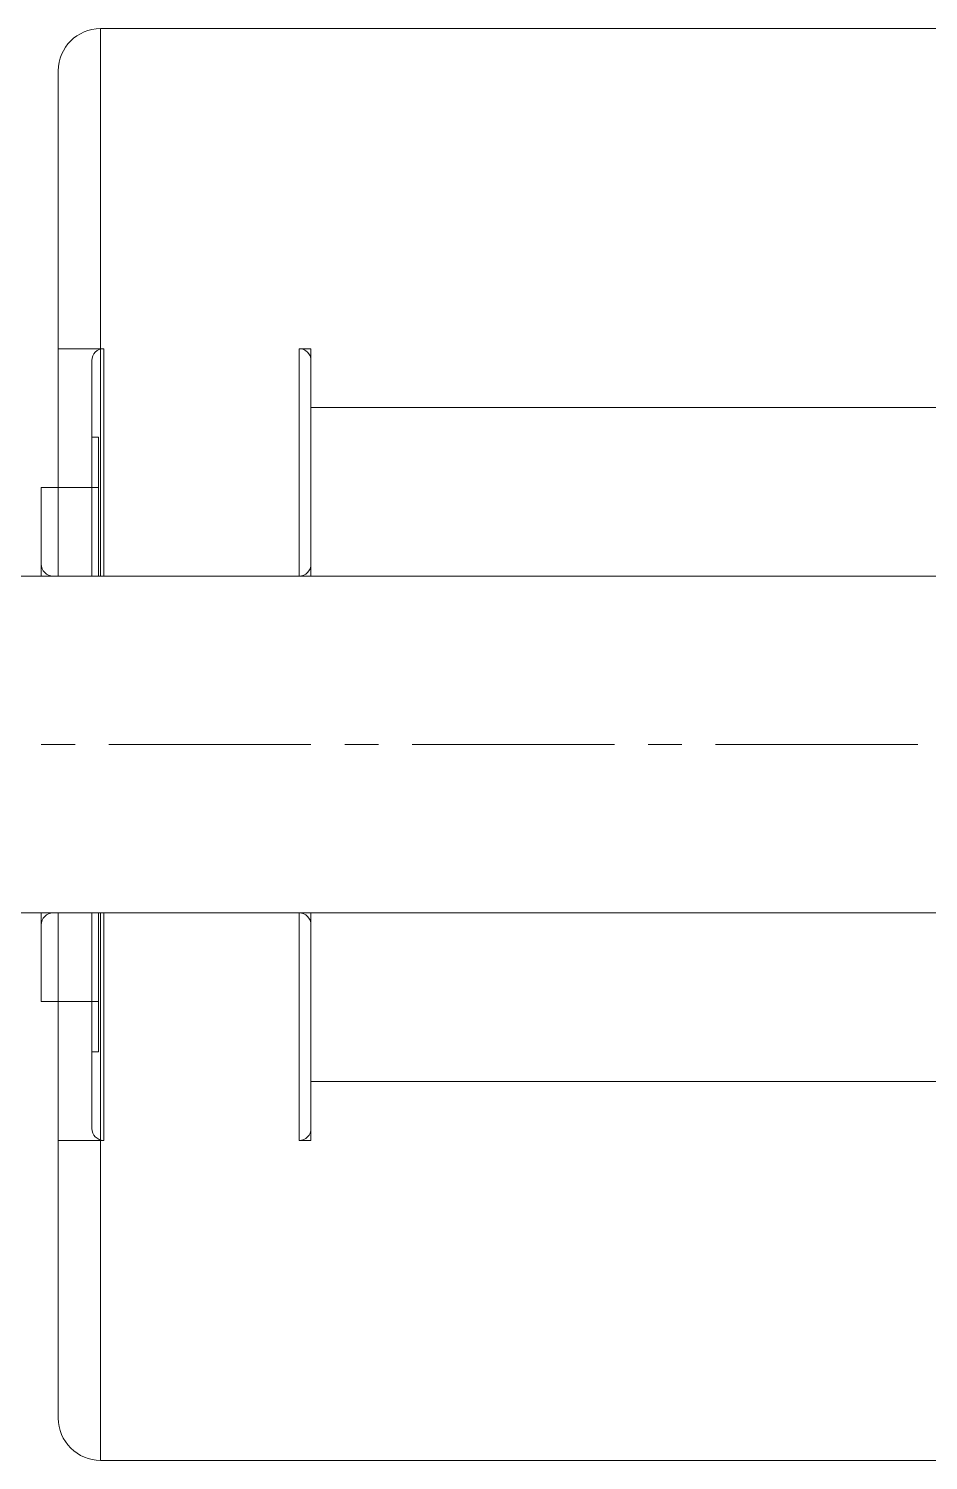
# Model space of a CAD drawing. Header units: millimetres. Extents: x -50460 to 50460, y -35640 to 35640.
# Drawn here: x -33336 to -33282.6, y 21979.4 to 22064.4 of the extents above; entities that cross this region are included whole.
import ezdxf

# ---------------------------------------------------------------- set-up
doc = ezdxf.new("R2010")
doc.units = ezdxf.units.MM
doc.set_wipeout_variables(frame=1)
doc.linetypes.add('双点画线', pattern=[22, 12, -2, 2, -2, 2, -2])
doc.linetypes.add('点画线', pattern=[18, 12, -2, 2, -2])
for name, color, linetype, lineweight in [('7', 30, '双点画线', 18), ('EB0', 7, 'Continuous', 15), ('中心线层', 1, '点画线', 18), ('尺寸线层', 4, 'Continuous', 18), ('粗实线层', 7, 'Continuous', 15), ('粗实线层_1', 7, 'Continuous', 15), ('细实线层', 3, 'Continuous', 18)]:
    doc.layers.add(name, color=color, linetype=linetype, lineweight=lineweight)

# ---------------------------------------------------------------- blocks, each defined once
blk = doc.blocks.new('*X209')
at = {"layer": '细实线层'}
blk.add_line((540.5, 780.808), (-540.5, 780.808), dxfattribs=at)
blk = doc.blocks.new('*X906')
at = {"layer": '中心线层'}
blk.add_line((-95.286, 88), (-121.286, 88), dxfattribs=at)
blk = doc.blocks.new('*X912')
at = {"layer": '中心线层', "linetype": '点画线', "lineweight": 18}
for p, q in [((-73.6, 42.5), (-77, 42.5)), ((-76, 42.5), (-77, 42.5)), ((-77, 42.5), (-76.3, 42.5)), ((-77, 42.5), (-76.3, 42.5)), ((-73.6, 42.5), (-76, 42.5)), ((-73.3, 42.5), (-76, 42.5)), ((-73.3, 42.5), (-76, 42.5)), ((-75.99, 42.5), (-76, 42.5)), ((-75.99, 42.5), (-76, 42.5)), ((-73.49, 42.5), (-75.99, 42.5)), ((-73.49, 42.5), (-75.99, 42.5)), ((-75.99, 42.5), (-75.99, 42.5)), ((-73.3, 42.5), (-74, 42.5)), ((-73.3, 42.5), (-74, 42.5)), ((-73.6, 42.5), (-74, 42.5)), ((-73.6, 42.5), (-74, 42.5)), ((-3.51, 42.5), (-73.49, 42.5)), ((-3.51, 42.5), (-73.49, 42.5)), ((-61.7, 42.5), (-61, 42.5)), ((-61.7, 42.5), (-61, 42.5)), ((-61, 42.5), (-61.7, 42.5)), ((-61, 42.5), (-61.7, 42.5)), ((-61, 42.5), (-61.7, 42.5)), ((-61, 42.5), (-61.7, 42.5)), ((-16, 42.5), (-61, 42.5)), ((-16, 42.5), (-61, 42.5))]:
    blk.add_line(p, q, dxfattribs=at)
at = {"layer": '粗实线层'}
for p, q in [((-73.49, 42.5), (-73.49, 85)), ((-73.49, 85), (-73.49, 42.5)), ((-73.49, 85), (-3.51, 85)), ((-75.99, 82.5), (-75.99, 42.5)), ((-76, 74.15), (-76, 42.5)), ((-76, 74.15), (-75.99, 74.15)), ((-76, 66), (-73.3, 66)), ((-73.3, 42.5), (-73.3, 66)), ((-61.7, 66), (-61.7, 42.5)), ((-61.7, 66), (-61, 66)), ((-61, 66), (-61, 42.5)), ((-74, 65.3), (-74, 42.5)), ((-61, 42.5), (-61, 62.5)), ((-61, 62.5), (-16, 62.5)), ((-74, 60.75), (-73.6, 60.75)), ((-73.6, 42.5), (-73.6, 60.75)), ((-77, 57.75), (-77, 42.5)), ((-77, 57.75), (-76, 57.75)), ((-76, 57.75), (-73.6, 57.75)), ((-76.3, 42.5), (-76.3, 52.5)), ((-76.3, 52.5), (-61.7, 52.5)), ((-61.7, 42.5), (-61.7, 52.5)), ((-77, 42.5), (-77, 27.25)), ((-61.7, 42.5), (-76.3, 42.5)), ((-61.7, 42.5), (-76.3, 42.5)), ((-76.3, 32.5), (-76.3, 42.5)), ((-76, 42.5), (-76, 10.85)), ((-75.99, 2.5), (-75.99, 42.5)), ((-74, 19.7), (-74, 42.5)), ((-73.6, 42.5), (-73.6, 24.25)), ((-73.49, 42.5), (-73.49, 0)), ((-73.49, 0), (-73.49, 42.5)), ((-73.3, 19), (-73.3, 42.5)), ((-61.7, 32.5), (-61.7, 42.5)), ((-61.7, 42.5), (-61.7, 19)), ((-61, 42.5), (-61, 19)), ((-61, 22.5), (-61, 42.5)), ((-61.7, 32.5), (-76.3, 32.5)), ((-76, 27.25), (-77, 27.25)), ((-73.6, 27.25), (-76, 27.25)), ((-73.6, 24.25), (-74, 24.25)), ((-16, 22.5), (-61, 22.5)), ((-73.3, 19), (-76, 19)), ((-61, 19), (-61.7, 19)), ((-75.99, 10.85), (-76, 10.85)), ((-3.51, 0), (-73.49, 0))]:
    blk.add_line(p, q, dxfattribs=at)
for centre, radius, start, end in [((-73.49, 82.5), 2.5, 90, 180), ((-73.3, 65.3), 0.7, 90, 180.00006), ((-61.7, 65.3), 0.7, 0.00034, 90), ((-76.3, 53.2), 0.7, 180.00019, 270), ((-61.7, 53.2), 0.7, 270, 359.99996), ((-76.3, 31.8), 0.7, 90, 180), ((-61.7, 31.8), 0.7, 0.00042, 90), ((-73.3, 19.7), 0.7, 180.00014, 270), ((-61.7, 19.7), 0.7, 270, 0.00004), ((-73.49, 2.5), 2.5, 179.99991, 270)]:
    blk.add_arc(centre, radius, start, end, dxfattribs=at)
blk = doc.blocks.new('*X915')
at = {"layer": 'EB0'}
for p, q in [((0, 10), (-138.5, 10)), ((0, -10), (-138.5, -10))]:
    blk.add_line(p, q, dxfattribs=at)
at = {"layer": '中心线层', "linetype": '点画线', "lineweight": 18}
blk.add_line((15.5, 0), (-143, 0), dxfattribs=at)
blk = doc.blocks.new('*X904')
at = {"layer": '粗实线层_1'}
for name, p in [('*X906', (194, -241)), ('*X912', (171.5, -195.5))]:
    blk.add_blockref(name, p, dxfattribs=at)
blk.add_wipeout([(45, -153), (45, -161.5), (45, -161.5), (46.5, -163), (46.5, -163), (91, -163), (91, -163), (103.5, -163), (103.5, -163), (185, -163), (185, -163), (185, -170.321), (185, -170.321), (196.223, -170.321), (196.223, -170.321), (196.304, -170.192), (196.383, -170.061), (196.46, -169.929), (196.534, -169.796), (196.606, -169.661), (196.674, -169.525), (196.741, -169.387), (196.804, -169.249), (196.865, -169.109), (196.924, -168.968), (196.979, -168.826), (197.032, -168.683), (197.082, -168.539), (197.129, -168.394), (197.174, -168.248), (197.216, -168.101), (197.255, -167.953), (197.291, -167.805), (197.324, -167.656), (197.355, -167.507), (197.382, -167.357), (197.407, -167.206), (197.429, -167.055), (197.448, -166.904), (197.464, -166.752), (197.477, -166.6), (197.487, -166.448), (197.494, -166.295), (197.499, -166.143), (197.5, -165.99), (197.5, -165.99), (197.5, -153), (197.5, -153), (197.5, -140.01), (197.5, -140.01), (197.499, -139.857), (197.494, -139.705), (197.487, -139.552), (197.477, -139.4), (197.464, -139.248), (197.448, -139.096), (197.429, -138.945), (197.407, -138.794), (197.382, -138.643), (197.355, -138.493), (197.324, -138.344), (197.291, -138.195), (197.255, -138.047), (197.216, -137.899), (197.174, -137.752), (197.129, -137.606), (197.082, -137.461), (197.032, -137.317), (196.979, -137.174), (196.924, -137.032), (196.865, -136.891), (196.804, -136.751), (196.741, -136.613), (196.674, -136.475), (196.606, -136.339), (196.534, -136.204), (196.46, -136.071), (196.383, -135.939), (196.304, -135.808), (196.223, -135.679), (196.223, -135.679), (185, -135.679), (185, -135.679), (185, -143), (185, -143), (103.5, -143), (103.5, -143), (91, -143), (91, -143), (46.5, -143), (46.5, -143), (45, -144.5), (45, -144.5)]).dxf.layer = '粗实线层_1'
blk.add_blockref('*X915', (185, -153), dxfattribs=at)
blk = doc.blocks.new('*X856')
at = {"layer": 'EB0'}
blk.add_blockref('*X904', (790, 578.216), dxfattribs=at)
blk = doc.blocks.new('*X805')
at = {"layer": '尺寸线层'}
blk.add_blockref('*X856', (-1515, 819.783), dxfattribs=at)

msp = doc.modelspace()

# ---------------------------------------------------------------- block references
at = {"layer": '7'}
msp.add_blockref('*X209', (-33769.742, 21244.445), dxfattribs=at)

# ---------------------------------------------------------------- next in the draw order: block references
at = {"layer": '尺寸线层'}
msp.add_blockref('*X805', (-32704.742, 20776.945), dxfattribs=at)

doc.saveas('drawing.dxf')
